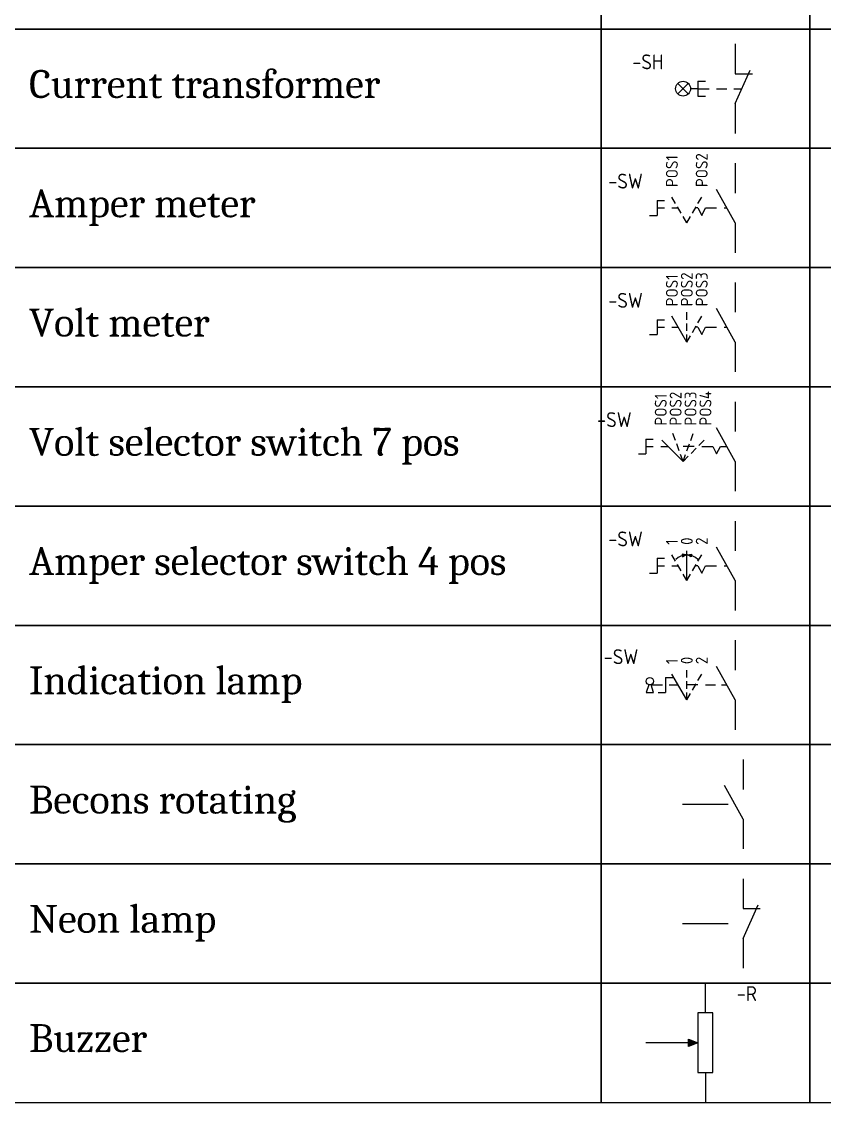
# Model space of a CAD drawing. Header units: millimetres. Extents: x -116965 to 323937, y 291661 to 566926.
# Drawn here: x -74142 to -72935, y 302790 to 304414 of the extents above; entities that cross this region are included whole.
import ezdxf
from ezdxf.enums import TextEntityAlignment as Align

# ---------------------------------------------------------------- set-up
doc = ezdxf.new("R2010")
doc.units = ezdxf.units.MM
doc.layers.get('0').update_dxf_attribs({"lineweight": 18})
for name, color, linetype, lineweight in [('LINK', 7, 'Continuous', 13), ('POS', 7, 'Continuous', 13), ('SYMS', 7, 'Continuous', 13), ('TAGS', 150, 'Continuous', 13)]:
    doc.layers.add(name, color=color, linetype=linetype, lineweight=lineweight)
doc.styles.add('hwTech', font='Cambria.ttf')
doc.styles.add('WD_IEC', font='ISOCP2.shx', dxfattribs={"width": 0.9})

# ---------------------------------------------------------------- blocks, each defined once
blk = doc.blocks.new('VPB12S75')
for p, q in [((0, 7.5), (0, 2.5)), ((0, -2.5), (2.5, 3.13)), ((0, 2.5), (2.87, 2.5)), ((-9.63, -0.88), (-7.87, 0.88)), ((-7.87, -0.88), (-9.63, 0.88)), ((-6.25, 0), (-7.5, 0)), ((-6.25, 1.25), (-6.25, -1.25)), ((-6.25, 1.25), (-5, 1.25)), ((-6.25, 0), (-4.38, 0)), ((-3.13, 0), (-1.39, 0)), ((-0.23, 0), (1.11, 0)), ((-6.25, -1.25), (-5, -1.25)), ((0, -2.5), (0, -7.5))]:
    blk.add_line(p, q)
blk.add_circle((-8.75, 0), 1.25)
at = {"style": 'WD_IEC'}
for tag, p in [('INST', (-12.03, 9.25)), ('LOC', (-12.03, 6.25)), ('TAG1', (-12.03, 3.25)), ('DESC1', (-12.03, -9.35)), ('DESC2', (-12.03, -12.35)), ('DESC3', (-12.03, -15.35))]:
    blk.add_attdef(tag, text='', height=2.5, dxfattribs=at).set_placement(p, align=Align.RIGHT)
at = {"style": 'WD_IEC', "flags": 1}
for tag, p, height in [('X2TERM01', (0, 7.5), 0.32), ('CONTACT', (0.5, 4.5), 1), ('COMMON', (1.75, 3.25), 1), ('X1LINK', (1.87, 0), 0.32), ('ASSYCODE', (1, -4), 1), ('FAMILY', (1, -5.5), 1), ('X8TERM02', (0, -7.5), 0.32), ('CATDESC', (1, -7), 1)]:
    blk.add_attdef(tag, p, '', height=height, dxfattribs=at)
at = {"style": 'WD_IEC'}
blk.add_attdef('TERM01', text='', height=2, rotation=90, dxfattribs=at).set_placement((-1, 7.5), align=Align.RIGHT)
at = {"style": 'WD_IEC', "flags": 9}
for tag, p in [('MFG', (-12.53, -0.25)), ('CAT', (-12.53, -2.75))]:
    blk.add_attdef(tag, text='', height=1.5, dxfattribs=at).set_placement(p, align=Align.RIGHT)
at = {"style": 'WD_IEC'}
blk.add_attdef('TERM02', (-1, -7.5), '', height=2, rotation=90, dxfattribs=at)
at = {"lineweight": 15, "style": 'WD_IEC'}
blk.add_attdef('XREF', text='', height=2.5, dxfattribs=at).set_placement((-12.03, -6.35), align=Align.RIGHT)
blk = doc.blocks.new('VSS112')
for p, q in [((0, 7.5), (0, 2.5)), ((-10, 0.75), (-10.62, 1.83)), ((-6.25, 0.75), (-5.62, 1.83)), ((0, -2.5), (-3.12, 3.12)), ((-13.12, 1.25), (-11.88, 1.25)), ((-13.12, 1.25), (-13.12, -1.25)), ((-13.12, 0), (-11.88, 0)), ((-10.62, 0), (-9.57, 0)), ((-9.06, -0.88), (-9.69, 0.21)), ((-7.19, -0.88), (-6.56, 0.21)), ((-6.25, 0), (-6.68, 0)), ((-6.25, 0), (-5.62, -1.25)), ((-5.62, -1.25), (-5, 0)), ((-5, 0), (-3.12, 0)), ((-1.88, 0), (-1.39, 0)), ((-14.38, -1.25), (-13.12, -1.25)), ((-8.12, -2.5), (-8.75, -1.42)), ((-8.12, -2.5), (-7.5, -1.42)), ((0, -2.5), (0, -7.5))]:
    blk.add_line(p, q)
at = {"style": 'WD_IEC'}
for tag, p in [('INST', (-15.5, 9.25)), ('LOC', (-15.5, 6.25)), ('TAG1', (-15.5, 3.25)), ('DESC1', (-15.5, -9.35)), ('DESC2', (-15.5, -12.35)), ('DESC3', (-15.5, -15.35))]:
    blk.add_attdef(tag, text='', height=2.5, dxfattribs=at).set_placement(p, align=Align.RIGHT)
at = {"style": 'WD_IEC', "flags": 8}
for tag, p in [('POS1', (-10.62, 3.5)), ('POS2', (-5.62, 3.5))]:
    blk.add_attdef(tag, text='', height=2, rotation=90, dxfattribs=at).set_placement(p, align=Align.MIDDLE_LEFT)
at = {"style": 'WD_IEC', "flags": 1}
for tag, p, height in [('X2TERM01', (0, 7.5), 0.32), ('CONTACT', (0.5, 4.5), 1), ('COMMON', (1.75, 3.25), 1), ('X1LINK', (0, 0), 0.32), ('X8TERM02', (0, -7.5), 0.32), ('ASSYCODE', (1, -9), 1), ('FAMILY', (1, -10.5), 1), ('CATDESC', (1, -12), 1)]:
    blk.add_attdef(tag, p, '', height=height, dxfattribs=at)
at = {"style": 'WD_IEC'}
blk.add_attdef('TERM01', text='', height=2, rotation=90, dxfattribs=at).set_placement((-1, 7.5), align=Align.RIGHT)
at = {"style": 'WD_IEC', "flags": 9}
for tag, p in [('MFG', (-16, -0.25)), ('CAT', (-16, -2.75))]:
    blk.add_attdef(tag, text='', height=1.5, dxfattribs=at).set_placement(p, align=Align.RIGHT)
at = {"style": 'WD_IEC'}
blk.add_attdef('TERM02', (-1, -7.5), '', height=2, rotation=90, dxfattribs=at)
at = {"lineweight": 15, "style": 'WD_IEC'}
blk.add_attdef('XREF', text='', height=2.5, dxfattribs=at).set_placement((-15.5, -6.35), align=Align.RIGHT)
blk.add_attdef('STATE', (1.25, -6.35), '', height=2.5, dxfattribs=at)
blk = doc.blocks.new('VSS113')
for p, q in [((0, 7.5), (0, 2.5)), ((-8.12, -2.5), (-10.62, 1.83)), ((-8.12, 1.25), (-8.12, 2.5)), ((-6.25, 0.75), (-5.62, 1.83)), ((0, -2.5), (-3.12, 3.12)), ((-13.12, 1.25), (-11.88, 1.25)), ((-13.12, 1.25), (-13.12, -1.25)), ((-13.12, 0), (-11.88, 0)), ((-10.62, 0), (-9.57, 0)), ((-8.12, -0.63), (-8.12, 0.62)), ((-7.19, -0.88), (-6.56, 0.21)), ((-6.25, 0), (-6.68, 0)), ((-6.25, 0), (-5.62, -1.25)), ((-5.62, -1.25), (-5, 0)), ((-5, 0), (-3.12, 0)), ((-1.88, 0), (-1.39, 0)), ((-14.38, -1.25), (-13.12, -1.25)), ((-8.12, -2.5), (-8.12, -1.25)), ((-8.12, -2.5), (-7.5, -1.42)), ((0, -2.5), (0, -7.5))]:
    blk.add_line(p, q)
at = {"style": 'WD_IEC'}
for tag, p in [('INST', (-15.5, 9.25)), ('LOC', (-15.5, 6.25)), ('TAG1', (-15.5, 3.25)), ('DESC1', (-15.5, -9.35)), ('DESC2', (-15.5, -12.35)), ('DESC3', (-15.5, -15.35))]:
    blk.add_attdef(tag, text='', height=2.5, dxfattribs=at).set_placement(p, align=Align.RIGHT)
at = {"style": 'WD_IEC', "flags": 8}
for tag, p in [('POS1', (-10.62, 3.5)), ('POS2', (-8.12, 3.5)), ('POS3', (-5.62, 3.5))]:
    blk.add_attdef(tag, text='', height=2, rotation=90, dxfattribs=at).set_placement(p, align=Align.MIDDLE_LEFT)
at = {"style": 'WD_IEC', "flags": 1}
for tag, p, height in [('X2TERM01', (0, 7.5), 0.32), ('CONTACT', (0.5, 4.5), 1), ('COMMON', (1.75, 3.25), 1), ('X1LINK', (0, 0), 0.32), ('X8TERM02', (0, -7.5), 0.32), ('ASSYCODE', (1, -9), 1), ('FAMILY', (1, -10.5), 1), ('CATDESC', (1, -12), 1)]:
    blk.add_attdef(tag, p, '', height=height, dxfattribs=at)
at = {"style": 'WD_IEC'}
blk.add_attdef('TERM01', text='', height=2, rotation=90, dxfattribs=at).set_placement((-1, 7.5), align=Align.RIGHT)
at = {"style": 'WD_IEC', "flags": 9}
for tag, p in [('MFG', (-16, -0.25)), ('CAT', (-16, -2.75))]:
    blk.add_attdef(tag, text='', height=1.5, dxfattribs=at).set_placement(p, align=Align.RIGHT)
at = {"style": 'WD_IEC'}
blk.add_attdef('TERM02', (-1, -7.5), '', height=2, rotation=90, dxfattribs=at)
at = {"lineweight": 15, "style": 'WD_IEC'}
blk.add_attdef('XREF', text='', height=2.5, dxfattribs=at).set_placement((-15.5, -6.35), align=Align.RIGHT)
blk.add_attdef('STATE', (1.25, -6.35), '', height=2.5, dxfattribs=at)
blk = doc.blocks.new('VSS114')
for p, q in [((0, 7.5), (0, 2.5)), ((-10.03, 1.02), (-10.46, 2.2)), ((-7.47, 1.02), (-7.04, 2.2)), ((0, -2.5), (-3.12, 3.12)), ((-15, 1.25), (-13.75, 1.25)), ((-15, 1.25), (-15, -1.25)), ((-15, 0), (-13.75, 0)), ((-12.5, 0), (-11.25, 0)), ((-8.75, -2.5), (-12.29, 1.04)), ((-9.39, -0.74), (-9.82, 0.44)), ((-6.88, 0), (-8.75, 0)), ((-8.11, -0.74), (-7.68, 0.44)), ((-6.1, 0.15), (-5.21, 1.04)), ((-5.62, 0), (-3.75, 0)), ((-3.75, 0), (-3.12, -1.25)), ((-3.12, -1.25), (-2.5, 0)), ((-2.5, 0), (-1.39, 0)), ((-16.25, -1.25), (-15, -1.25)), ((-8.75, -2.5), (-9.18, -1.33)), ((-8.75, -2.5), (-8.32, -1.33)), ((-8.75, -2.5), (-7.87, -1.62)), ((-7.42, -1.17), (-6.54, -0.29)), ((0, -2.5), (0, -7.5))]:
    blk.add_line(p, q)
at = {"style": 'WD_IEC'}
for tag, p in [('INST', (-17.38, 9.25)), ('LOC', (-17.38, 6.25)), ('TAG1', (-17.38, 3.25)), ('DESC1', (-17.38, -9.35)), ('DESC2', (-17.38, -12.35)), ('DESC3', (-17.38, -15.35))]:
    blk.add_attdef(tag, text='', height=2.5, dxfattribs=at).set_placement(p, align=Align.RIGHT)
at = {"style": 'WD_IEC', "flags": 8}
for tag, p in [('POS4', (-5, 3.5)), ('POS1', (-12.5, 3.5)), ('POS2', (-10, 3.5)), ('POS3', (-7.5, 3.5))]:
    blk.add_attdef(tag, text='', height=2, rotation=90, dxfattribs=at).set_placement(p, align=Align.MIDDLE_LEFT)
at = {"style": 'WD_IEC', "flags": 1}
for tag, p, height in [('X2TERM01', (0, 7.5), 0.32), ('CONTACT', (0.5, 4.5), 1), ('COMMON', (1.75, 3.25), 1), ('X1LINK', (0, 0), 0.32), ('X8TERM02', (0, -7.5), 0.32), ('ASSYCODE', (1, -9), 1), ('FAMILY', (1, -10.5), 1), ('CATDESC', (1, -12), 1)]:
    blk.add_attdef(tag, p, '', height=height, dxfattribs=at)
at = {"style": 'WD_IEC'}
blk.add_attdef('TERM01', text='', height=2, rotation=90, dxfattribs=at).set_placement((-1, 7.5), align=Align.RIGHT)
at = {"style": 'WD_IEC', "flags": 9}
for tag, p in [('MFG', (-17.88, -0.25)), ('CAT', (-17.88, -2.75))]:
    blk.add_attdef(tag, text='', height=1.5, dxfattribs=at).set_placement(p, align=Align.RIGHT)
at = {"style": 'WD_IEC'}
blk.add_attdef('TERM02', (-1, -7.5), '', height=2, rotation=90, dxfattribs=at)
at = {"lineweight": 15, "style": 'WD_IEC'}
blk.add_attdef('XREF', text='', height=2.5, dxfattribs=at).set_placement((-17.38, -6.35), align=Align.RIGHT)
blk.add_attdef('STATE', (1.25, -6.35), '', height=2.5, dxfattribs=at)
blk = doc.blocks.new('VSS113B')
for p, q in [((0, 7.5), (0, 2.5)), ((-10, 0.75), (-10.62, 1.83)), ((-8.22, 1.82), (-8.9, 1.94)), ((-8.9, 1.94), (-8.83, 1.5)), ((-8.83, 1.5), (-8.22, 1.82)), ((-8.12, -2.5), (-8.12, 2.5)), ((-8.03, 1.82), (-7.35, 1.94)), ((-7.42, 1.5), (-8.03, 1.82)), ((-7.35, 1.94), (-7.42, 1.5)), ((-6.25, 0.75), (-5.62, 1.83)), ((0, -2.5), (-3.12, 3.12)), ((-13.12, 1.25), (-11.88, 1.25)), ((-13.12, 1.25), (-13.12, -1.25)), ((-13.12, 0), (-11.88, 0)), ((-10.62, 0), (-9.57, 0)), ((-9.06, -0.88), (-9.69, 0.21)), ((-7.19, -0.88), (-6.56, 0.21)), ((-6.25, 0), (-6.68, 0)), ((-6.25, 0), (-5.62, -1.25)), ((-5.62, -1.25), (-5, 0)), ((-5, 0), (-3.12, 0)), ((-1.88, 0), (-1.39, 0)), ((-14.38, -1.25), (-13.12, -1.25)), ((-8.12, -2.5), (-8.75, -1.42)), ((-8.12, -2.5), (-7.5, -1.42)), ((0, -2.5), (0, -7.5))]:
    blk.add_line(p, q)
for start, end in [(92.1045, 135.138), (44.862, 87.8955)]:
    blk.add_arc((-8.12, -0.75), 2.57, start, end)
for points in [[(-8.22, 1.82), (-8.9, 1.94), (-8.83, 1.5)], [(-8.03, 1.82), (-7.35, 1.94), (-7.42, 1.5)]]:
    blk.add_solid(points)
at = {"style": 'WD_IEC'}
for tag, p in [('INST', (-15.5, 9.25)), ('LOC', (-15.5, 6.25)), ('TAG1', (-15.5, 3.25)), ('DESC1', (-15.5, -9.35)), ('DESC2', (-15.5, -12.35)), ('DESC3', (-15.5, -15.35))]:
    blk.add_attdef(tag, text='', height=2.5, dxfattribs=at).set_placement(p, align=Align.RIGHT)
at = {"style": 'WD_IEC', "flags": 8}
for tag, p in [('POS1', (-10.62, 3.5)), ('POS2', (-8.12, 3.5)), ('POS3', (-5.62, 3.5))]:
    blk.add_attdef(tag, text='', height=2, rotation=90, dxfattribs=at).set_placement(p, align=Align.MIDDLE_LEFT)
at = {"style": 'WD_IEC', "flags": 1}
for tag, p, height in [('X2TERM01', (0, 7.5), 0.32), ('CONTACT', (0.5, 4.5), 1), ('COMMON', (1.75, 3.25), 1), ('X1LINK', (0, 0), 0.32), ('X8TERM02', (0, -7.5), 0.32), ('ASSYCODE', (1, -9), 1), ('FAMILY', (1, -10.5), 1), ('CATDESC', (1, -12), 1)]:
    blk.add_attdef(tag, p, '', height=height, dxfattribs=at)
at = {"style": 'WD_IEC'}
blk.add_attdef('TERM01', text='', height=2, rotation=90, dxfattribs=at).set_placement((-1, 7.5), align=Align.RIGHT)
at = {"style": 'WD_IEC', "flags": 9}
for tag, p in [('MFG', (-16, -0.25)), ('CAT', (-16, -2.75))]:
    blk.add_attdef(tag, text='', height=1.5, dxfattribs=at).set_placement(p, align=Align.RIGHT)
at = {"style": 'WD_IEC'}
blk.add_attdef('TERM02', (-1, -7.5), '', height=2, rotation=90, dxfattribs=at)
at = {"lineweight": 15, "style": 'WD_IEC'}
blk.add_attdef('XREF', text='', height=2.5, dxfattribs=at).set_placement((-15.5, -6.35), align=Align.RIGHT)
blk.add_attdef('STATE', (1.25, -6.35), '', height=2.5, dxfattribs=at)
blk = doc.blocks.new('VSS11S41')
for p, q in [((0, 7.5), (0, 2.5)), ((-8.12, -2.5), (-10.62, 1.83)), ((-8.12, 1.25), (-8.12, 2.5)), ((-6.25, 0.75), (-5.62, 1.83)), ((0, -2.5), (-3.12, 3.12)), ((-14.52, 0.03), (-14.95, -1.25)), ((-13.7, -1.25), (-14.12, 0.03)), ((-14.11, 0), (-12.2, 0)), ((-11.7, 1.25), (-10.45, 1.25)), ((-11.7, 1.25), (-11.7, -1.25)), ((-11.09, 0), (-9.57, 0)), ((-8.12, -0.62), (-8.12, 0.63)), ((-6.25, 0), (-8.12, 0)), ((-7.19, -0.88), (-6.56, 0.21)), ((-5, 0), (-3.31, 0)), ((-2.31, 0), (-1.39, 0)), ((-14.95, -1.25), (-13.7, -1.25)), ((-12.95, -1.25), (-11.7, -1.25)), ((-8.12, -2.5), (-8.12, -1.25)), ((-8.12, -2.5), (-7.5, -1.42)), ((0, -2.5), (0, -7.5))]:
    blk.add_line(p, q)
blk.add_circle((-14.32, 0.63), 0.625)
at = {"style": 'WD_IEC'}
for tag, p in [('INST', (-16.26, 9.49)), ('LOC', (-16.26, 6.49)), ('TAG1', (-16.26, 3.49)), ('DESC1', (-16.26, -9.62)), ('DESC2', (-16.26, -12.62)), ('DESC3', (-16.26, -15.62))]:
    blk.add_attdef(tag, text='', height=2.5, dxfattribs=at).set_placement(p, align=Align.RIGHT)
at = {"style": 'WD_IEC', "flags": 8}
for tag, p in [('POS1', (-10.62, 3.5)), ('POS2', (-8.12, 3.5)), ('POS3', (-5.62, 3.5))]:
    blk.add_attdef(tag, text='', height=2, rotation=90, dxfattribs=at).set_placement(p, align=Align.MIDDLE_LEFT)
at = {"style": 'WD_IEC', "flags": 1}
for tag, p, height in [('X2TERM01', (0, 7.5), 0.32), ('CONTACT', (0.75, 3.89), 1), ('COMMON', (2, 2.64), 1), ('MFG', (-20.2, 0.06), 1.5), ('X1LINK', (0, 0), 0.32), ('CAT', (-20.2, -2.51), 1.5), ('ASSYCODE', (1, -3.5), 1), ('FAMILY', (1, -5), 1), ('X8TERM02', (0, -7.5), 0.32), ('CATDESC', (1, -6.5), 1)]:
    blk.add_attdef(tag, p, '', height=height, dxfattribs=at)
at = {"style": 'WD_IEC'}
blk.add_attdef('TERM01', text='', height=2, rotation=90, dxfattribs=at).set_placement((-1, 7.5), align=Align.RIGHT)
blk.add_attdef('TERM02', (-1.1, -7.8), '', height=2, rotation=90, dxfattribs=at)
at = {"lineweight": 15, "style": 'WD_IEC'}
blk.add_attdef('XREF', text='', height=2.5, dxfattribs=at).set_placement((-16.26, -6.62), align=Align.RIGHT)
blk = doc.blocks.new('VSS21')
for p, q in [((0, 7.5), (0, 2.5)), ((0, -2.5), (-3.125, 3.125)), ((0, -2.5), (0, -7.5))]:
    blk.add_line(p, q)
at = {"style": 'WD_IEC'}
for tag, p in [('INST', (-5.25, 6.75)), ('LOC', (-5.25, 3.75)), ('TAG2', (-5.25, 0.75)), ('XREF', (-5.25, -3.75)), ('DESC1', (-5.25, -6.75)), ('DESC2', (-5.25, -9.75)), ('DESC3', (-5.25, -12.75))]:
    blk.add_attdef(tag, text='', height=2.5, dxfattribs=at).set_placement(p, align=Align.RIGHT)
at = {"style": 'WD_IEC', "flags": 1}
for tag, p, height in [('X2TERM01', (0, 7.5), 0.32), ('X4LINK', (-2.5, 0), 0.32), ('X1LINK', (-0.5, 0), 0.32), ('X8TERM02', (0, -7.5), 0.32), ('CONTACT', (4, -8.5), 1), ('FAMILY', (4, -10), 1), ('COMMON', (5.25, -9.75), 1)]:
    blk.add_attdef(tag, p, '', height=height, dxfattribs=at)
at = {"style": 'WD_IEC'}
blk.add_attdef('TERM01', text='', height=2, rotation=90, dxfattribs=at).set_placement((-1, 7.5), align=Align.RIGHT)
blk.add_attdef('TERM02', (-1, -7.5), '', height=2, rotation=90, dxfattribs=at)
at = {"lineweight": 15, "style": 'WD_IEC'}
blk.add_attdef('STATE', (1.25, -6.35), '', height=2.5, dxfattribs=at)
blk = doc.blocks.new('VSS22')
for p, q in [((0, 7.5), (0, 2.5)), ((0, -2.5), (2.5, 3.125)), ((0, 2.5), (2.8678, 2.5)), ((0, -2.5), (0, -7.5))]:
    blk.add_line(p, q)
at = {"style": 'WD_IEC'}
for tag, p in [('INST', (-5.25, 6.75)), ('LOC', (-5.25, 3.75)), ('TAG2', (-5.25, 0.75)), ('XREF', (-5.25, -3.75)), ('DESC1', (-5.25, -6.75)), ('DESC2', (-5.25, -9.75)), ('DESC3', (-5.25, -12.75))]:
    blk.add_attdef(tag, text='', height=2.5, dxfattribs=at).set_placement(p, align=Align.RIGHT)
at = {"style": 'WD_IEC', "flags": 1}
for tag, p, height in [('X2TERM01', (0, 7.5), 0.32), ('X4LINK', (-1, 0), 0.32), ('X1LINK', (2.1111, 0), 0.32), ('X8TERM02', (0, -7.5), 0.32), ('CONTACT', (4, -8.5), 1), ('FAMILY', (4, -10), 1), ('COMMON', (5.25, -9.75), 1)]:
    blk.add_attdef(tag, p, '', height=height, dxfattribs=at)
at = {"style": 'WD_IEC'}
blk.add_attdef('TERM01', text='', height=2, rotation=90, dxfattribs=at).set_placement((-1, 7.5), align=Align.RIGHT)
blk.add_attdef('TERM02', (-1, -7.5), '', height=2, rotation=90, dxfattribs=at)
at = {"lineweight": 15, "style": 'WD_IEC'}
blk.add_attdef('STATE', (1.25, -6.35), '', height=2.5, dxfattribs=at)
blk = doc.blocks.new('VVR1B')
for p, q in [((0, 5), (0, 10)), ((-1.25, 0), (-10, 0)), ((0, -5), (0, -10))]:
    blk.add_line(p, q)
for points in [[(-1.25, 5), (-1.25, -5), (1.25, -5), (1.25, 5)], [(-2.83, -0.62), (-2.83, 0.62), (-1.25, 0)]]:
    blk.add_lwpolyline(points, close=True)
blk.add_solid([(-1.25, 0), (-2.83, -0.62), (-2.83, 0.62)])
at = {"style": 'WD_IEC'}
for tag, p, height in [('INST', (5.25, 14), 2.5), ('LOC', (5.25, 10.5), 2.5), ('TAG1', (5.25, 7), 2.5), ('TERM03', (-10, 1), 2)]:
    blk.add_attdef(tag, p, '', height=height, dxfattribs=at)
blk.add_attdef('TERM01', text='', height=2, rotation=90, dxfattribs=at).set_placement((-1, 10), align=Align.RIGHT)
for tag, p, height, flags in [('X2TERM01', (0, 10), 0.32, 1), ('X2TERM03', (-10, 0), 0.32, 1), ('MFG', (4.5, -1.5), 1.5, 9), ('CAT', (4.5, -4), 1.5, 9), ('ASSYCODE', (1, -6.5), 1, 1), ('FAMILY', (1, -8), 1, 1), ('CATDESC', (1, -9.5), 1, 1), ('X8TERM02', (0, -10), 0.32, 1)]:
    blk.add_attdef(tag, p, '', height=height, dxfattribs=dict(at, flags=flags))
for tag, p in [('RATING1', (5.25, 3)), ('DESC1', (5.25, -8)), ('DESC2', (5.25, -11.5)), ('DESC3', (5.25, -15))]:
    blk.add_attdef(tag, text='', height=2.5, dxfattribs=at).set_placement(p, align=Align.MIDDLE_LEFT)
blk.add_attdef('TERM02', (-1, -10), '', height=2, rotation=90, dxfattribs=at)

msp = doc.modelspace()

# ---------------------------------------------------------------- linework, layer by layer
at = {"color": 0}
for points in [[(-74152.970109, 304402.448952), (-73270.970109, 304402.448952), (-73270.970109, 304581.648952), (-74152.970109, 304581.648952)], [(-73270.970109, 304402.448952), (-72957.370109, 304402.448952), (-72957.370109, 304581.648952), (-73270.970109, 304581.648952)], [(-72957.370109, 304402.448952), (-71599.370109, 304402.448952), (-71599.370109, 304581.648952), (-72957.370109, 304581.648952)], [(-74152.970109, 304223.248952), (-73270.970109, 304223.248952), (-73270.970109, 304402.448952), (-74152.970109, 304402.448952)], [(-73270.970109, 304223.248952), (-72957.370109, 304223.248952), (-72957.370109, 304402.448952), (-73270.970109, 304402.448952)], [(-72957.370109, 304223.248952), (-71599.370109, 304223.248952), (-71599.370109, 304402.448952), (-72957.370109, 304402.448952)], [(-74152.970109, 304044.048952), (-73270.970109, 304044.048952), (-73270.970109, 304223.248952), (-74152.970109, 304223.248952)], [(-73270.970109, 304044.048952), (-72957.370109, 304044.048952), (-72957.370109, 304223.248952), (-73270.970109, 304223.248952)], [(-72957.370109, 304044.048952), (-71599.370109, 304044.048952), (-71599.370109, 304223.248952), (-72957.370109, 304223.248952)], [(-74152.970109, 303864.848952), (-73270.970109, 303864.848952), (-73270.970109, 304044.048952), (-74152.970109, 304044.048952)], [(-73270.970109, 303864.848952), (-72957.370109, 303864.848952), (-72957.370109, 304044.048952), (-73270.970109, 304044.048952)], [(-72957.370109, 303864.848952), (-71599.370109, 303864.848952), (-71599.370109, 304044.048952), (-72957.370109, 304044.048952)], [(-74152.970109, 303685.648952), (-73270.970109, 303685.648952), (-73270.970109, 303864.848952), (-74152.970109, 303864.848952)], [(-73270.970109, 303685.648952), (-72957.370109, 303685.648952), (-72957.370109, 303864.848952), (-73270.970109, 303864.848952)], [(-72957.370109, 303685.648952), (-71599.370109, 303685.648952), (-71599.370109, 303864.848952), (-72957.370109, 303864.848952)], [(-74152.970109, 303506.448952), (-73270.970109, 303506.448952), (-73270.970109, 303685.648952), (-74152.970109, 303685.648952)], [(-73270.970109, 303506.448952), (-72957.370109, 303506.448952), (-72957.370109, 303685.648952), (-73270.970109, 303685.648952)], [(-72957.370109, 303506.448952), (-71599.370109, 303506.448952), (-71599.370109, 303685.648952), (-72957.370109, 303685.648952)], [(-74152.970109, 303327.248952), (-73270.970109, 303327.248952), (-73270.970109, 303506.448952), (-74152.970109, 303506.448952)], [(-73270.970109, 303327.248952), (-72957.370109, 303327.248952), (-72957.370109, 303506.448952), (-73270.970109, 303506.448952)], [(-72957.370109, 303327.248952), (-71599.370109, 303327.248952), (-71599.370109, 303506.448952), (-72957.370109, 303506.448952)], [(-74152.970109, 303148.048952), (-73270.970109, 303148.048952), (-73270.970109, 303327.248952), (-74152.970109, 303327.248952)], [(-73270.970109, 303148.048952), (-72957.370109, 303148.048952), (-72957.370109, 303327.248952), (-73270.970109, 303327.248952)], [(-72957.370109, 303148.048952), (-71599.370109, 303148.048952), (-71599.370109, 303327.248952), (-72957.370109, 303327.248952)], [(-74152.970109, 302968.848952), (-73270.970109, 302968.848952), (-73270.970109, 303148.048952), (-74152.970109, 303148.048952)], [(-73270.970109, 302968.848952), (-72957.370109, 302968.848952), (-72957.370109, 303148.048952), (-73270.970109, 303148.048952)], [(-72957.370109, 302968.848952), (-71599.370109, 302968.848952), (-71599.370109, 303148.048952), (-72957.370109, 303148.048952)], [(-74152.970109, 302789.648952), (-73270.970109, 302789.648952), (-73270.970109, 302968.848952), (-74152.970109, 302968.848952)], [(-73270.970109, 302789.648952), (-72957.370109, 302789.648952), (-72957.370109, 302968.848952), (-73270.970109, 302968.848952)], [(-72957.370109, 302789.648952), (-71599.370109, 302789.648952), (-71599.370109, 302968.848952), (-72957.370109, 302968.848952)]]:
    msp.add_lwpolyline(points, close=True, dxfattribs=at)
at = {"layer": 'LINK', "ltscale": 5}
for points in [[(-73148.537219, 303237.648952), (-73079.802998, 303237.648952)], [(-73148.537219, 303058.448952), (-73079.802998, 303058.448952)]]:
    msp.add_lwpolyline(points, dxfattribs=at)

# ---------------------------------------------------------------- block references
at = {"color": 0, "ltscale": 5}
ref = msp.add_blockref('VSS11S41', (-73069.370109, 303416.848952), dxfattribs=dict(at, xscale=8.959999999999999, yscale=8.959999999999999, zscale=8.959999999999999))
ref.add_attrib('POS1', '1', dxfattribs={"layer": 'POS', "height": 17.92, "rotation": 90, "style": 'WD_IEC', "flags": 8}).set_placement((-73164.570107, 303448.208954), align=Align.MIDDLE_LEFT)
ref.add_attrib('POS2', '0', dxfattribs={"layer": 'POS', "height": 17.92, "rotation": 90, "style": 'WD_IEC', "flags": 8}).set_placement((-73142.170107, 303448.208954), align=Align.MIDDLE_LEFT)
ref.add_attrib('POS3', '2', dxfattribs={"layer": 'POS', "height": 17.92, "rotation": 90, "style": 'WD_IEC', "flags": 8}).set_placement((-73119.770107, 303448.208954), align=Align.MIDDLE_LEFT)
ref.add_attrib('TAG1', '-SW', dxfattribs={"layer": 'TAGS', "height": 22.4, "style": 'WD_IEC'}).set_placement((-73215.064714, 303448.122472), align=Align.RIGHT)
at = {"layer": 'SYMS', "ltscale": 5}
ref = msp.add_blockref('VPB12S75', (-73069.370109, 304312.848952), dxfattribs=dict(at, xscale=8.959999999999999, yscale=8.959999999999999, zscale=8.959999999999999))
ref.add_attrib('TAG1', '-SH', dxfattribs={"layer": 'TAGS', "height": 22.4, "style": 'WD_IEC'}).set_placement((-73177.135923, 304341.968954), align=Align.RIGHT)
ref = msp.add_blockref('VSS112', (-73069.370109, 304133.648952), dxfattribs=dict(at, xscale=8.959999999999999, yscale=8.959999999999999, zscale=8.959999999999999))
ref.add_attrib('POS2', 'POS2', dxfattribs={"layer": 'POS', "height": 17.92, "rotation": 90, "style": 'WD_IEC', "flags": 8}).set_placement((-73119.770109, 304165.008952), align=Align.MIDDLE_LEFT)
ref.add_attrib('POS1', 'POS1', dxfattribs={"layer": 'POS', "height": 17.92, "rotation": 90, "style": 'WD_IEC', "flags": 8}).set_placement((-73164.570109, 304165.008952), align=Align.MIDDLE_LEFT)
ref.add_attrib('TAG1', '-SW', dxfattribs={"layer": 'TAGS', "height": 22.4, "style": 'WD_IEC'}).set_placement((-73208.250109, 304162.768952), align=Align.RIGHT)
ref = msp.add_blockref('VSS113', (-73069.370109, 303954.448952), dxfattribs=dict(at, xscale=8.959999999999999, yscale=8.959999999999999, zscale=8.959999999999999))
ref.add_attrib('POS3', 'POS3', dxfattribs={"layer": 'POS', "height": 17.92, "rotation": 90, "style": 'WD_IEC', "flags": 8}).set_placement((-73119.770109, 303985.808952), align=Align.MIDDLE_LEFT)
ref.add_attrib('POS2', 'POS2', dxfattribs={"layer": 'POS', "height": 17.92, "rotation": 90, "style": 'WD_IEC', "flags": 8}).set_placement((-73142.170109, 303985.808952), align=Align.MIDDLE_LEFT)
ref.add_attrib('POS1', 'POS1', dxfattribs={"layer": 'POS', "height": 17.92, "rotation": 90, "style": 'WD_IEC', "flags": 8}).set_placement((-73164.570109, 303985.808952), align=Align.MIDDLE_LEFT)
ref.add_attrib('TAG1', '-SW', dxfattribs={"layer": 'TAGS', "height": 22.4, "style": 'WD_IEC'}).set_placement((-73208.250109, 303983.568952), align=Align.RIGHT)
ref = msp.add_blockref('VSS114', (-73069.370109, 303775.248952), dxfattribs=dict(at, xscale=8.959999999999999, yscale=8.959999999999999, zscale=8.959999999999999))
ref.add_attrib('POS4', 'POS4', dxfattribs={"layer": 'POS', "height": 17.92, "rotation": 90, "style": 'WD_IEC', "flags": 8}).set_placement((-73114.170109, 303806.608952), align=Align.MIDDLE_LEFT)
ref.add_attrib('POS3', 'POS3', dxfattribs={"layer": 'POS', "height": 17.92, "rotation": 90, "style": 'WD_IEC', "flags": 8}).set_placement((-73136.570109, 303806.608952), align=Align.MIDDLE_LEFT)
ref.add_attrib('POS2', 'POS2', dxfattribs={"layer": 'POS', "height": 17.92, "rotation": 90, "style": 'WD_IEC', "flags": 8}).set_placement((-73158.970109, 303806.608952), align=Align.MIDDLE_LEFT)
ref.add_attrib('POS1', 'POS1', dxfattribs={"layer": 'POS', "height": 17.92, "rotation": 90, "style": 'WD_IEC', "flags": 8}).set_placement((-73181.370109, 303806.608952), align=Align.MIDDLE_LEFT)
ref.add_attrib('TAG1', '-SW', dxfattribs={"layer": 'TAGS', "height": 22.4, "style": 'WD_IEC'}).set_placement((-73225.050109, 303804.368952), align=Align.RIGHT)
ref = msp.add_blockref('VSS113B', (-73069.370109, 303596.048952), dxfattribs=dict(at, xscale=8.959999999999999, yscale=8.959999999999999, zscale=8.959999999999999))
ref.add_attrib('POS3', '2', dxfattribs={"layer": 'POS', "height": 17.92, "rotation": 90, "style": 'WD_IEC', "flags": 8}).set_placement((-73119.770109, 303627.408952), align=Align.MIDDLE_LEFT)
ref.add_attrib('POS2', '0', dxfattribs={"layer": 'POS', "height": 17.92, "rotation": 90, "style": 'WD_IEC', "flags": 8}).set_placement((-73142.170109, 303627.408952), align=Align.MIDDLE_LEFT)
ref.add_attrib('POS1', '1', dxfattribs={"layer": 'POS', "height": 17.92, "rotation": 90, "style": 'WD_IEC', "flags": 8}).set_placement((-73164.570109, 303627.408952), align=Align.MIDDLE_LEFT)
ref.add_attrib('TAG1', '-SW', dxfattribs={"layer": 'TAGS', "height": 22.4, "style": 'WD_IEC'}).set_placement((-73208.250109, 303625.168952), align=Align.RIGHT)
at = {"layer": 'SYMS', "ltscale": 5, "xscale": 8.959999999999999, "yscale": 8.959999999999999, "zscale": 8.959999999999999}
for name, p in [('VSS21', (-73057.403021, 303237.648965)), ('VSS22', (-73057.403021, 303058.448965))]:
    msp.add_blockref(name, p, dxfattribs=at)
at = {"layer": 'SYMS', "ltscale": 5}
ref = msp.add_blockref('VVR1B', (-73114.170109, 302879.248952), dxfattribs=dict(at, xscale=8.959999999999999, yscale=8.959999999999999, zscale=8.959999999999999))
ref.add_attrib('TAG1', '-R', (-73067.130109, 302941.968952), dxfattribs={"layer": 'TAGS', "height": 22.4, "style": 'WD_IEC'})

# ---------------------------------------------------------------- texts
at = {"color": 0, "style": 'hwTech'}
for s, p in [('Current transformer', (-74130.570109, 304319.848952)), ('Amper meter', (-74130.570109, 304140.648952)), ('Volt meter', (-74130.570109, 303961.448952)), ('Volt selector switch 7 pos', (-74130.570109, 303782.248952)), ('Amper selector switch 4 pos', (-74130.570109, 303603.048952)), ('Indication lamp', (-74130.570109, 303423.848952)), ('Becons rotating', (-74130.570109, 303244.648952)), ('Neon lamp', (-74130.570109, 303065.448952)), ('Buzzer', (-74130.570109, 302886.248952))]:
    msp.add_text(s, height=42, dxfattribs=at).set_placement(p, align=Align.MIDDLE_LEFT)

doc.saveas('drawing.dxf')
